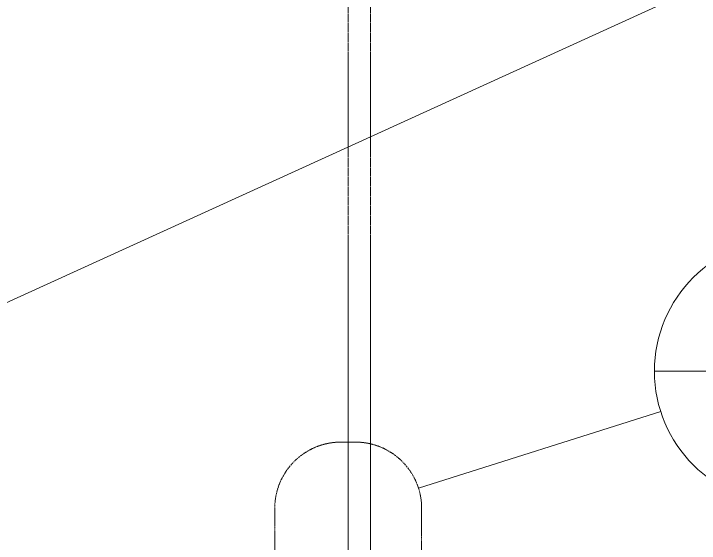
# Model space of a CAD drawing. Header units: inches. Extents: x 21386 to 98862, y -290 to 853.
# Drawn here: x 29693.4 to 29941.6, y 248.6 to 440.3 of the extents above; entities that cross this region are included whole.
import ezdxf

# ---------------------------------------------------------------- set-up
doc = ezdxf.new("R2010")
doc.units = ezdxf.units.IN
doc.header["$MEASUREMENT"] = 0
doc.linetypes.add('Dash Dot 3_16_', pattern=[0.3125, 0.1875, -0.0625, 0, -0.0625])
doc.linetypes.add('Grid Line 1_2_', pattern=[0.875, 0.5, -0.125, 0.125, -0.125])
for name, color, linetype, lineweight in [('A-ANNO-IDEN', 131, 'Continuous', 9), ('A-ANNO-SYMB', 150, 'Continuous', 9), ('S-GRID', 1, 'Continuous', 9)]:
    doc.layers.add(name, color=color, linetype=linetype, lineweight=lineweight)

# ---------------------------------------------------------------- blocks, each defined once
blk = doc.blocks.new('Section - Callout Head-19020-Building Section - North_South looking East _ Clinic')
at = {"layer": 'A-ANNO-SYMB'}
blk.add_line((22898.15, 310.91), (22994.15, 310.91), dxfattribs=at)
for start, end in [(0, 180), (180, 360)]:
    blk.add_arc((22946.15, 310.91), 48, start, end, dxfattribs=at)

msp = doc.modelspace()

# ---------------------------------------------------------------- linework, layer by layer
at = {"layer": 'A-ANNO-IDEN', "color": 153}
msp.add_line((29433.31, 218.44), (30094.99, 519.9), dxfattribs=at)
at = {"layer": 'A-ANNO-SYMB'}
msp.add_line((29840, 268.52), (29927.66, 296.37), dxfattribs=at)
at = {"layer": 'A-ANNO-SYMB', "linetype": 'Dash Dot 3_16_'}
for p, q in [((29817.13, 285.25), (29811.94, 285.25)), ((29787.94, 261.25), (29787.94, -26.28)), ((29841.13, -26.28), (29841.13, 261.25))]:
    msp.add_line(p, q, dxfattribs=at)
for centre, start, end in [((29811.94, 261.25), 90, 180), ((29817.13, 261.25), 0, 90)]:
    msp.add_arc(centre, 24, start, end, dxfattribs=at)
at = {"layer": 'S-GRID', "linetype": 'Grid Line 1_2_'}
for p, q in [((29814.56, -273.16), (29814.56, 738.66)), ((29814.56, -273.16), (29814.56, 738.66)), ((29822.56, -273.16), (29822.56, 738.66)), ((29822.56, -273.16), (29822.56, 738.66))]:
    msp.add_line(p, q, dxfattribs=at)

# ---------------------------------------------------------------- block references
at = {"layer": 'A-ANNO-SYMB'}
msp.add_blockref('Section - Callout Head-19020-Building Section - North_South looking East _ Clinic', (7027.26, 0), dxfattribs=at)

doc.saveas('drawing.dxf')
